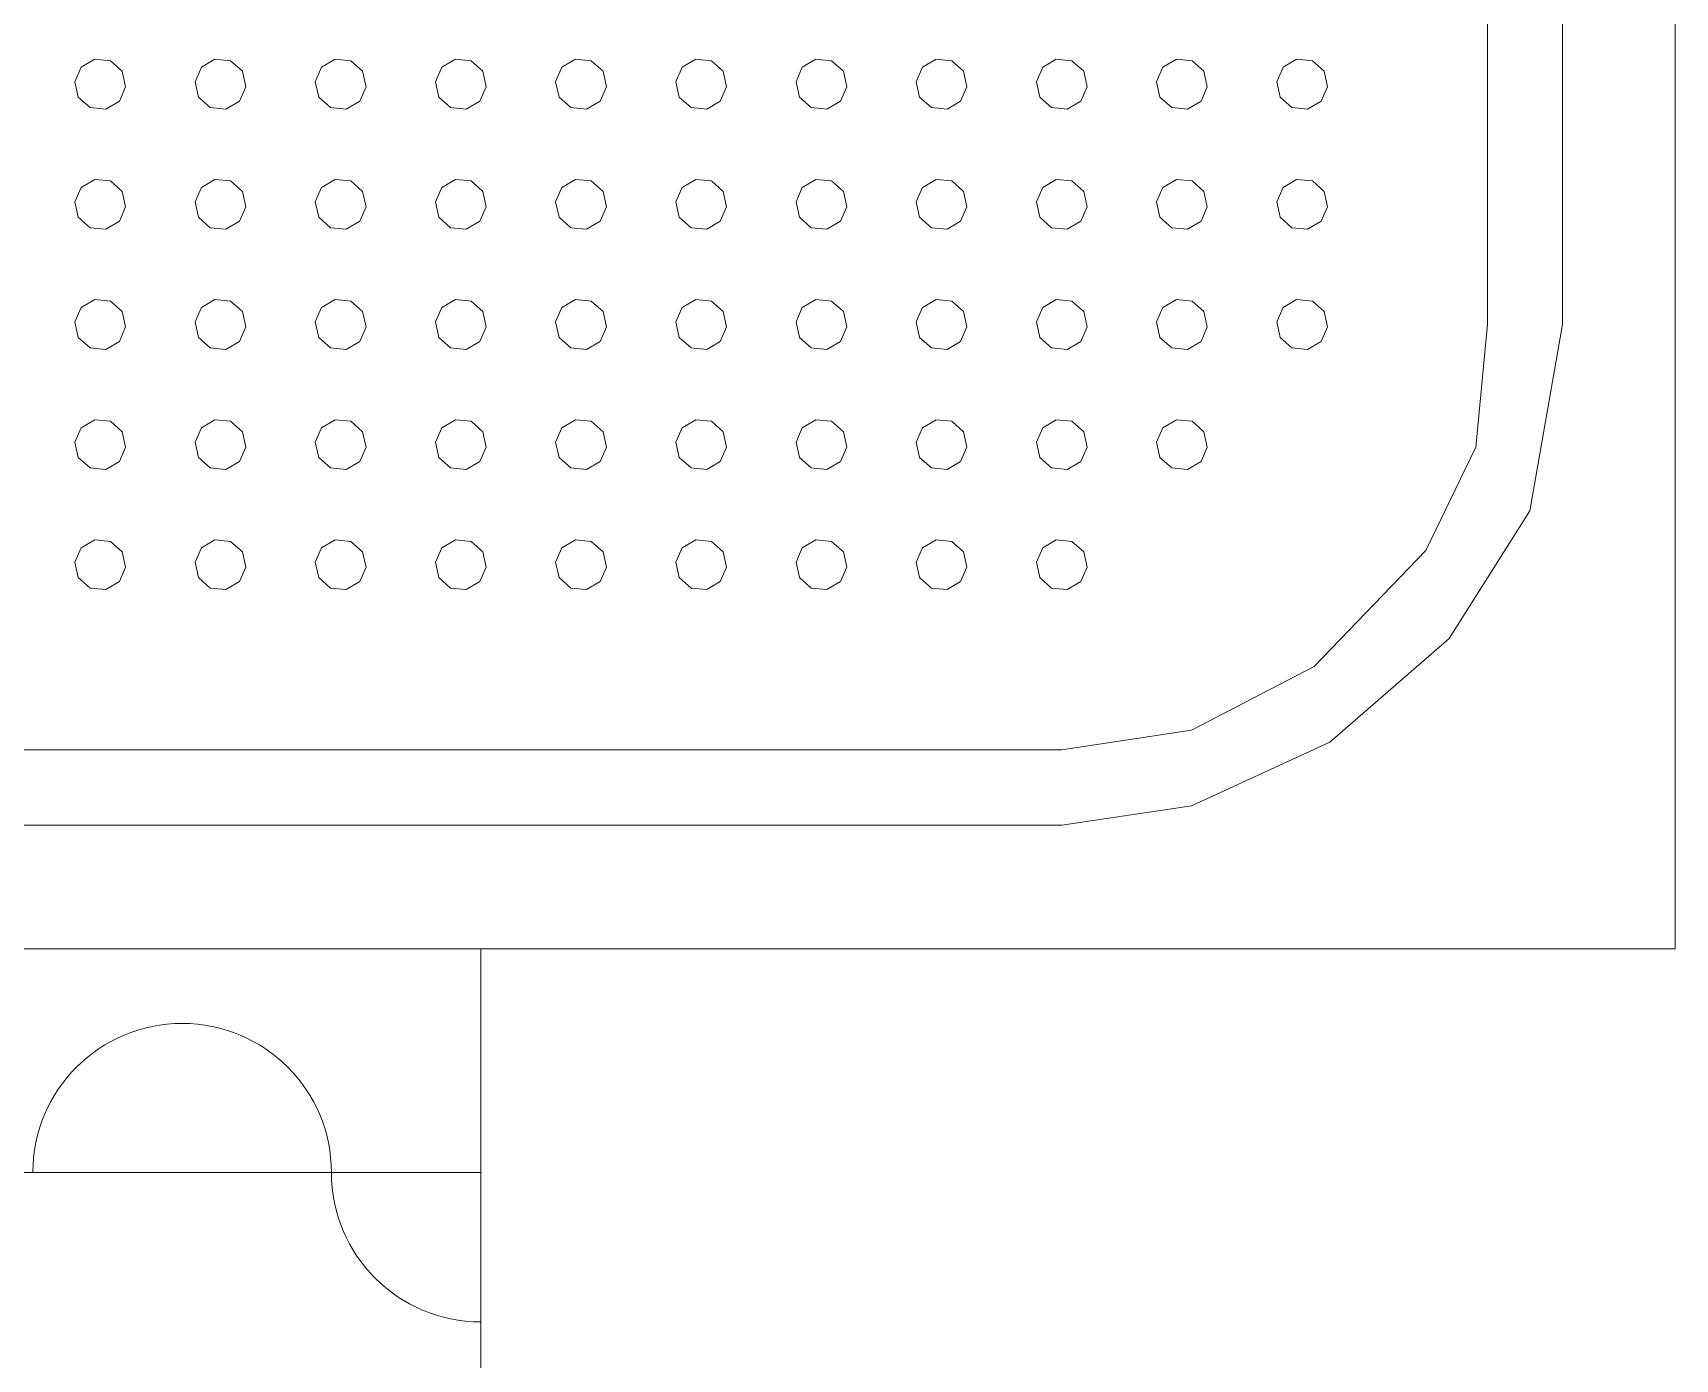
# Model space of a CAD drawing. Header units: millimetres. Extents: x -32 to 1412, y -324 to 2887.
# Drawn here: x 1034.441 to 1034.991, y 2057.022 to 2057.466 of the extents above; entities that cross this region are included whole.
import ezdxf

# ---------------------------------------------------------------- set-up
doc = ezdxf.new("R2010")
doc.units = ezdxf.units.MM
doc.header["$LTSCALE"] = 0.5
doc.layers.add('arquitetura', color=252, linetype='CONTINUOUS', lineweight=5)

msp = doc.modelspace()

# ---------------------------------------------------------------- linework, layer by layer
at = {"layer": 'arquitetura', "color": 252}
for p, q in [((1034.99123, 2057.15913), (1034.99123, 2057.90913)), ((1034.99123, 2057.15913), (1034.99123, 2057.90913)), ((1034.95352, 2057.3683), (1034.95352, 2057.85884)), ((1034.92836, 2057.3683), (1034.92836, 2057.83368)), ((1034.46198, 2057.45713), (1034.45743, 2057.45446)), ((1034.46723, 2057.45662), (1034.46198, 2057.45713)), ((1034.47118, 2057.45312), (1034.46723, 2057.45662)), ((1034.50223, 2057.45713), (1034.49768, 2057.45446)), ((1034.50748, 2057.45662), (1034.50223, 2057.45713)), ((1034.51143, 2057.45312), (1034.50748, 2057.45662)), ((1034.54248, 2057.45713), (1034.53793, 2057.45446)), ((1034.54773, 2057.45662), (1034.54248, 2057.45713)), ((1034.55168, 2057.45312), (1034.54773, 2057.45662)), ((1034.58273, 2057.45713), (1034.57818, 2057.45446)), ((1034.58798, 2057.45662), (1034.58273, 2057.45713)), ((1034.59193, 2057.45312), (1034.58798, 2057.45662)), ((1034.62298, 2057.45713), (1034.61843, 2057.45446)), ((1034.62823, 2057.45662), (1034.62298, 2057.45713)), ((1034.63218, 2057.45312), (1034.62823, 2057.45662)), ((1034.66323, 2057.45713), (1034.65868, 2057.45446)), ((1034.66848, 2057.45662), (1034.66323, 2057.45713)), ((1034.67243, 2057.45312), (1034.66848, 2057.45662)), ((1034.70348, 2057.45713), (1034.69893, 2057.45446)), ((1034.70873, 2057.45662), (1034.70348, 2057.45713)), ((1034.71267, 2057.45312), (1034.70873, 2057.45662)), ((1034.74373, 2057.45713), (1034.73918, 2057.45446)), ((1034.74898, 2057.45662), (1034.74373, 2057.45713)), ((1034.75292, 2057.45312), (1034.74898, 2057.45662)), ((1034.78398, 2057.45713), (1034.77943, 2057.45446)), ((1034.78923, 2057.45662), (1034.78398, 2057.45713)), ((1034.79317, 2057.45312), (1034.78923, 2057.45662)), ((1034.82423, 2057.45713), (1034.81968, 2057.45446)), ((1034.82948, 2057.45662), (1034.82423, 2057.45713)), ((1034.83342, 2057.45312), (1034.82948, 2057.45662)), ((1034.86447, 2057.45713), (1034.85993, 2057.45446)), ((1034.86973, 2057.45662), (1034.86447, 2057.45713)), ((1034.87367, 2057.45312), (1034.86973, 2057.45662)), ((1034.45743, 2057.45446), (1034.45532, 2057.44962)), ((1034.47231, 2057.44797), (1034.47118, 2057.45312)), ((1034.49768, 2057.45446), (1034.49557, 2057.44962)), ((1034.51256, 2057.44797), (1034.51143, 2057.45312)), ((1034.53793, 2057.45446), (1034.53582, 2057.44962)), ((1034.55281, 2057.44797), (1034.55168, 2057.45312)), ((1034.57818, 2057.45446), (1034.57607, 2057.44962)), ((1034.59306, 2057.44797), (1034.59193, 2057.45312)), ((1034.61843, 2057.45446), (1034.61632, 2057.44962)), ((1034.63331, 2057.44797), (1034.63218, 2057.45312)), ((1034.65868, 2057.45446), (1034.65657, 2057.44962)), ((1034.67356, 2057.44797), (1034.67243, 2057.45312)), ((1034.69893, 2057.45446), (1034.69682, 2057.44962)), ((1034.71381, 2057.44797), (1034.71267, 2057.45312)), ((1034.73918, 2057.45446), (1034.73707, 2057.44962)), ((1034.75406, 2057.44797), (1034.75292, 2057.45312)), ((1034.77943, 2057.45446), (1034.77732, 2057.44962)), ((1034.79431, 2057.44797), (1034.79317, 2057.45312)), ((1034.81968, 2057.45446), (1034.81757, 2057.44962)), ((1034.83456, 2057.44797), (1034.83342, 2057.45312)), ((1034.85993, 2057.45446), (1034.85782, 2057.44962)), ((1034.87481, 2057.44797), (1034.87367, 2057.45312)), ((1034.45532, 2057.44962), (1034.45646, 2057.44447)), ((1034.4702, 2057.44313), (1034.47231, 2057.44797)), ((1034.49557, 2057.44962), (1034.49671, 2057.44447)), ((1034.51045, 2057.44313), (1034.51256, 2057.44797)), ((1034.53582, 2057.44962), (1034.53696, 2057.44447)), ((1034.5507, 2057.44313), (1034.55281, 2057.44797)), ((1034.57607, 2057.44962), (1034.57721, 2057.44447)), ((1034.59095, 2057.44313), (1034.59306, 2057.44797)), ((1034.61632, 2057.44962), (1034.61746, 2057.44447)), ((1034.6312, 2057.44313), (1034.63331, 2057.44797)), ((1034.65657, 2057.44962), (1034.65771, 2057.44447)), ((1034.67145, 2057.44313), (1034.67356, 2057.44797)), ((1034.69682, 2057.44962), (1034.69795, 2057.44447)), ((1034.7117, 2057.44313), (1034.71381, 2057.44797)), ((1034.73707, 2057.44962), (1034.7382, 2057.44447)), ((1034.75195, 2057.44313), (1034.75406, 2057.44797)), ((1034.77732, 2057.44962), (1034.77845, 2057.44447)), ((1034.7922, 2057.44313), (1034.79431, 2057.44797)), ((1034.81757, 2057.44962), (1034.8187, 2057.44447)), ((1034.83245, 2057.44313), (1034.83456, 2057.44797)), ((1034.85782, 2057.44962), (1034.85895, 2057.44447)), ((1034.8727, 2057.44313), (1034.87481, 2057.44797)), ((1034.45646, 2057.44447), (1034.46041, 2057.44097)), ((1034.46041, 2057.44097), (1034.46566, 2057.44046)), ((1034.46566, 2057.44046), (1034.4702, 2057.44313)), ((1034.49671, 2057.44447), (1034.50065, 2057.44097)), ((1034.50065, 2057.44097), (1034.50591, 2057.44046)), ((1034.50591, 2057.44046), (1034.51045, 2057.44313)), ((1034.53696, 2057.44447), (1034.5409, 2057.44097)), ((1034.5409, 2057.44097), (1034.54616, 2057.44046)), ((1034.54616, 2057.44046), (1034.5507, 2057.44313)), ((1034.57721, 2057.44447), (1034.58115, 2057.44097)), ((1034.58115, 2057.44097), (1034.5864, 2057.44046)), ((1034.5864, 2057.44046), (1034.59095, 2057.44313)), ((1034.61746, 2057.44447), (1034.6214, 2057.44097)), ((1034.6214, 2057.44097), (1034.62665, 2057.44046)), ((1034.62665, 2057.44046), (1034.6312, 2057.44313)), ((1034.65771, 2057.44447), (1034.66165, 2057.44097)), ((1034.66165, 2057.44097), (1034.6669, 2057.44046)), ((1034.6669, 2057.44046), (1034.67145, 2057.44313)), ((1034.69795, 2057.44447), (1034.7019, 2057.44097)), ((1034.7019, 2057.44097), (1034.70715, 2057.44046)), ((1034.70715, 2057.44046), (1034.7117, 2057.44313)), ((1034.7382, 2057.44447), (1034.74215, 2057.44097)), ((1034.74215, 2057.44097), (1034.7474, 2057.44046)), ((1034.7474, 2057.44046), (1034.75195, 2057.44313)), ((1034.77845, 2057.44447), (1034.7824, 2057.44097)), ((1034.7824, 2057.44097), (1034.78765, 2057.44046)), ((1034.78765, 2057.44046), (1034.7922, 2057.44313)), ((1034.8187, 2057.44447), (1034.82265, 2057.44097)), ((1034.82265, 2057.44097), (1034.8279, 2057.44046)), ((1034.8279, 2057.44046), (1034.83245, 2057.44313)), ((1034.85895, 2057.44447), (1034.8629, 2057.44097)), ((1034.8629, 2057.44097), (1034.86815, 2057.44046)), ((1034.86815, 2057.44046), (1034.8727, 2057.44313)), ((1034.45743, 2057.41421), (1034.45532, 2057.40938)), ((1034.46198, 2057.41688), (1034.45743, 2057.41421)), ((1034.46723, 2057.41637), (1034.46198, 2057.41688)), ((1034.47118, 2057.41287), (1034.46723, 2057.41637)), ((1034.47231, 2057.40772), (1034.47118, 2057.41287)), ((1034.49768, 2057.41421), (1034.49557, 2057.40938)), ((1034.50223, 2057.41688), (1034.49768, 2057.41421)), ((1034.50748, 2057.41637), (1034.50223, 2057.41688)), ((1034.51143, 2057.41287), (1034.50748, 2057.41637)), ((1034.51256, 2057.40772), (1034.51143, 2057.41287)), ((1034.53793, 2057.41421), (1034.53582, 2057.40938)), ((1034.54248, 2057.41688), (1034.53793, 2057.41421)), ((1034.54773, 2057.41637), (1034.54248, 2057.41688)), ((1034.55168, 2057.41287), (1034.54773, 2057.41637)), ((1034.55281, 2057.40772), (1034.55168, 2057.41287)), ((1034.57818, 2057.41421), (1034.57607, 2057.40938)), ((1034.58273, 2057.41688), (1034.57818, 2057.41421)), ((1034.58798, 2057.41637), (1034.58273, 2057.41688)), ((1034.59193, 2057.41287), (1034.58798, 2057.41637)), ((1034.59306, 2057.40772), (1034.59193, 2057.41287)), ((1034.61843, 2057.41421), (1034.61632, 2057.40938)), ((1034.62298, 2057.41688), (1034.61843, 2057.41421)), ((1034.62823, 2057.41637), (1034.62298, 2057.41688)), ((1034.63218, 2057.41287), (1034.62823, 2057.41637)), ((1034.63331, 2057.40772), (1034.63218, 2057.41287)), ((1034.65868, 2057.41421), (1034.65657, 2057.40938)), ((1034.66323, 2057.41688), (1034.65868, 2057.41421)), ((1034.66848, 2057.41637), (1034.66323, 2057.41688)), ((1034.67243, 2057.41287), (1034.66848, 2057.41637)), ((1034.67356, 2057.40772), (1034.67243, 2057.41287)), ((1034.69893, 2057.41421), (1034.69682, 2057.40938)), ((1034.70348, 2057.41688), (1034.69893, 2057.41421)), ((1034.70873, 2057.41637), (1034.70348, 2057.41688)), ((1034.71267, 2057.41287), (1034.70873, 2057.41637)), ((1034.71381, 2057.40772), (1034.71267, 2057.41287)), ((1034.73918, 2057.41421), (1034.73707, 2057.40938)), ((1034.74373, 2057.41688), (1034.73918, 2057.41421)), ((1034.74898, 2057.41637), (1034.74373, 2057.41688)), ((1034.75292, 2057.41287), (1034.74898, 2057.41637)), ((1034.75406, 2057.40772), (1034.75292, 2057.41287)), ((1034.77943, 2057.41421), (1034.77732, 2057.40938)), ((1034.78398, 2057.41688), (1034.77943, 2057.41421)), ((1034.78923, 2057.41637), (1034.78398, 2057.41688)), ((1034.79317, 2057.41287), (1034.78923, 2057.41637)), ((1034.79431, 2057.40772), (1034.79317, 2057.41287)), ((1034.81968, 2057.41421), (1034.81757, 2057.40938)), ((1034.82423, 2057.41688), (1034.81968, 2057.41421)), ((1034.82948, 2057.41637), (1034.82423, 2057.41688)), ((1034.83342, 2057.41287), (1034.82948, 2057.41637)), ((1034.83456, 2057.40772), (1034.83342, 2057.41287)), ((1034.85993, 2057.41421), (1034.85782, 2057.40938)), ((1034.86447, 2057.41688), (1034.85993, 2057.41421)), ((1034.86973, 2057.41637), (1034.86447, 2057.41688)), ((1034.87367, 2057.41287), (1034.86973, 2057.41637)), ((1034.87481, 2057.40772), (1034.87367, 2057.41287)), ((1034.45532, 2057.40938), (1034.45646, 2057.40422)), ((1034.4702, 2057.40288), (1034.47231, 2057.40772)), ((1034.49557, 2057.40938), (1034.49671, 2057.40422)), ((1034.51045, 2057.40288), (1034.51256, 2057.40772)), ((1034.53582, 2057.40938), (1034.53696, 2057.40422)), ((1034.5507, 2057.40288), (1034.55281, 2057.40772)), ((1034.57607, 2057.40938), (1034.57721, 2057.40422)), ((1034.59095, 2057.40288), (1034.59306, 2057.40772)), ((1034.61632, 2057.40938), (1034.61746, 2057.40422)), ((1034.6312, 2057.40288), (1034.63331, 2057.40772)), ((1034.65657, 2057.40938), (1034.65771, 2057.40422)), ((1034.67145, 2057.40288), (1034.67356, 2057.40772)), ((1034.69682, 2057.40938), (1034.69795, 2057.40422)), ((1034.7117, 2057.40288), (1034.71381, 2057.40772)), ((1034.73707, 2057.40938), (1034.7382, 2057.40422)), ((1034.75195, 2057.40288), (1034.75406, 2057.40772)), ((1034.77732, 2057.40938), (1034.77845, 2057.40422)), ((1034.7922, 2057.40288), (1034.79431, 2057.40772)), ((1034.81757, 2057.40938), (1034.8187, 2057.40422)), ((1034.83245, 2057.40288), (1034.83456, 2057.40772)), ((1034.85782, 2057.40938), (1034.85895, 2057.40422)), ((1034.8727, 2057.40288), (1034.87481, 2057.40772)), ((1034.45646, 2057.40422), (1034.46041, 2057.40072)), ((1034.46566, 2057.40021), (1034.4702, 2057.40288)), ((1034.49671, 2057.40422), (1034.50065, 2057.40072)), ((1034.50591, 2057.40021), (1034.51045, 2057.40288)), ((1034.53696, 2057.40422), (1034.5409, 2057.40072)), ((1034.54616, 2057.40021), (1034.5507, 2057.40288)), ((1034.57721, 2057.40422), (1034.58115, 2057.40072)), ((1034.5864, 2057.40021), (1034.59095, 2057.40288)), ((1034.61746, 2057.40422), (1034.6214, 2057.40072)), ((1034.62665, 2057.40021), (1034.6312, 2057.40288)), ((1034.65771, 2057.40422), (1034.66165, 2057.40072)), ((1034.6669, 2057.40021), (1034.67145, 2057.40288)), ((1034.69795, 2057.40422), (1034.7019, 2057.40072)), ((1034.70715, 2057.40021), (1034.7117, 2057.40288)), ((1034.7382, 2057.40422), (1034.74215, 2057.40072)), ((1034.7474, 2057.40021), (1034.75195, 2057.40288)), ((1034.77845, 2057.40422), (1034.7824, 2057.40072)), ((1034.78765, 2057.40021), (1034.7922, 2057.40288)), ((1034.8187, 2057.40422), (1034.82265, 2057.40072)), ((1034.8279, 2057.40021), (1034.83245, 2057.40288)), ((1034.85895, 2057.40422), (1034.8629, 2057.40072)), ((1034.86815, 2057.40021), (1034.8727, 2057.40288)), ((1034.46041, 2057.40072), (1034.46566, 2057.40021)), ((1034.50065, 2057.40072), (1034.50591, 2057.40021)), ((1034.5409, 2057.40072), (1034.54616, 2057.40021)), ((1034.58115, 2057.40072), (1034.5864, 2057.40021)), ((1034.6214, 2057.40072), (1034.62665, 2057.40021)), ((1034.66165, 2057.40072), (1034.6669, 2057.40021)), ((1034.7019, 2057.40072), (1034.70715, 2057.40021)), ((1034.74215, 2057.40072), (1034.7474, 2057.40021)), ((1034.7824, 2057.40072), (1034.78765, 2057.40021)), ((1034.82265, 2057.40072), (1034.8279, 2057.40021)), ((1034.8629, 2057.40072), (1034.86815, 2057.40021)), ((1034.46198, 2057.37663), (1034.45743, 2057.37396)), ((1034.46723, 2057.37612), (1034.46198, 2057.37663)), ((1034.47118, 2057.37262), (1034.46723, 2057.37612)), ((1034.50223, 2057.37663), (1034.49768, 2057.37396)), ((1034.50748, 2057.37612), (1034.50223, 2057.37663)), ((1034.51143, 2057.37262), (1034.50748, 2057.37612)), ((1034.54248, 2057.37663), (1034.53793, 2057.37396)), ((1034.54773, 2057.37612), (1034.54248, 2057.37663)), ((1034.55168, 2057.37262), (1034.54773, 2057.37612)), ((1034.58273, 2057.37663), (1034.57818, 2057.37396)), ((1034.58798, 2057.37612), (1034.58273, 2057.37663)), ((1034.59193, 2057.37262), (1034.58798, 2057.37612)), ((1034.62298, 2057.37663), (1034.61843, 2057.37396)), ((1034.62823, 2057.37612), (1034.62298, 2057.37663)), ((1034.63218, 2057.37262), (1034.62823, 2057.37612)), ((1034.66323, 2057.37663), (1034.65868, 2057.37396)), ((1034.66848, 2057.37612), (1034.66323, 2057.37663)), ((1034.67243, 2057.37262), (1034.66848, 2057.37612)), ((1034.70348, 2057.37663), (1034.69893, 2057.37396)), ((1034.70873, 2057.37612), (1034.70348, 2057.37663)), ((1034.71267, 2057.37262), (1034.70873, 2057.37612)), ((1034.74373, 2057.37663), (1034.73918, 2057.37396)), ((1034.74898, 2057.37612), (1034.74373, 2057.37663)), ((1034.75292, 2057.37262), (1034.74898, 2057.37612)), ((1034.78398, 2057.37663), (1034.77943, 2057.37396)), ((1034.78923, 2057.37612), (1034.78398, 2057.37663)), ((1034.79317, 2057.37262), (1034.78923, 2057.37612)), ((1034.82423, 2057.37663), (1034.81968, 2057.37396)), ((1034.82948, 2057.37612), (1034.82423, 2057.37663)), ((1034.83342, 2057.37262), (1034.82948, 2057.37612)), ((1034.86447, 2057.37663), (1034.85993, 2057.37396)), ((1034.86973, 2057.37612), (1034.86447, 2057.37663)), ((1034.87367, 2057.37262), (1034.86973, 2057.37612)), ((1034.45743, 2057.37396), (1034.45532, 2057.36913)), ((1034.45532, 2057.36913), (1034.45646, 2057.36397)), ((1034.47231, 2057.36747), (1034.47118, 2057.37262)), ((1034.49768, 2057.37396), (1034.49557, 2057.36913)), ((1034.49557, 2057.36913), (1034.49671, 2057.36397)), ((1034.51256, 2057.36747), (1034.51143, 2057.37262)), ((1034.53793, 2057.37396), (1034.53582, 2057.36913)), ((1034.53582, 2057.36913), (1034.53696, 2057.36397)), ((1034.55281, 2057.36747), (1034.55168, 2057.37262)), ((1034.57818, 2057.37396), (1034.57607, 2057.36913)), ((1034.57607, 2057.36913), (1034.57721, 2057.36397)), ((1034.59306, 2057.36747), (1034.59193, 2057.37262)), ((1034.61843, 2057.37396), (1034.61632, 2057.36913)), ((1034.61632, 2057.36913), (1034.61746, 2057.36397)), ((1034.63331, 2057.36747), (1034.63218, 2057.37262)), ((1034.65868, 2057.37396), (1034.65657, 2057.36913)), ((1034.65657, 2057.36913), (1034.65771, 2057.36397)), ((1034.67356, 2057.36747), (1034.67243, 2057.37262)), ((1034.69893, 2057.37396), (1034.69682, 2057.36913)), ((1034.69682, 2057.36913), (1034.69795, 2057.36397)), ((1034.71381, 2057.36747), (1034.71267, 2057.37262)), ((1034.73918, 2057.37396), (1034.73707, 2057.36913)), ((1034.73707, 2057.36913), (1034.7382, 2057.36397)), ((1034.75406, 2057.36747), (1034.75292, 2057.37262)), ((1034.77943, 2057.37396), (1034.77732, 2057.36913)), ((1034.77732, 2057.36913), (1034.77845, 2057.36397)), ((1034.79431, 2057.36747), (1034.79317, 2057.37262)), ((1034.81968, 2057.37396), (1034.81757, 2057.36913)), ((1034.81757, 2057.36913), (1034.8187, 2057.36397)), ((1034.83456, 2057.36747), (1034.83342, 2057.37262)), ((1034.85993, 2057.37396), (1034.85782, 2057.36913)), ((1034.85782, 2057.36913), (1034.85895, 2057.36397)), ((1034.87481, 2057.36747), (1034.87367, 2057.37262)), ((1034.45646, 2057.36397), (1034.46041, 2057.36047)), ((1034.4702, 2057.36263), (1034.47231, 2057.36747)), ((1034.49671, 2057.36397), (1034.50065, 2057.36047)), ((1034.51045, 2057.36263), (1034.51256, 2057.36747)), ((1034.53696, 2057.36397), (1034.5409, 2057.36047)), ((1034.5507, 2057.36263), (1034.55281, 2057.36747)), ((1034.57721, 2057.36397), (1034.58115, 2057.36047)), ((1034.59095, 2057.36263), (1034.59306, 2057.36747)), ((1034.61746, 2057.36397), (1034.6214, 2057.36047)), ((1034.6312, 2057.36263), (1034.63331, 2057.36747)), ((1034.65771, 2057.36397), (1034.66165, 2057.36047)), ((1034.67145, 2057.36263), (1034.67356, 2057.36747)), ((1034.69795, 2057.36397), (1034.7019, 2057.36047)), ((1034.7117, 2057.36263), (1034.71381, 2057.36747)), ((1034.7382, 2057.36397), (1034.74215, 2057.36047)), ((1034.75195, 2057.36263), (1034.75406, 2057.36747)), ((1034.77845, 2057.36397), (1034.7824, 2057.36047)), ((1034.7922, 2057.36263), (1034.79431, 2057.36747)), ((1034.8187, 2057.36397), (1034.82265, 2057.36047)), ((1034.83245, 2057.36263), (1034.83456, 2057.36747)), ((1034.85895, 2057.36397), (1034.8629, 2057.36047)), ((1034.8727, 2057.36263), (1034.87481, 2057.36747)), ((1034.92452, 2057.32722), (1034.92836, 2057.3683)), ((1034.94257, 2057.30585), (1034.95352, 2057.3683)), ((1034.46041, 2057.36047), (1034.46566, 2057.35996)), ((1034.46566, 2057.35996), (1034.4702, 2057.36263)), ((1034.50065, 2057.36047), (1034.50591, 2057.35996)), ((1034.50591, 2057.35996), (1034.51045, 2057.36263)), ((1034.5409, 2057.36047), (1034.54616, 2057.35996)), ((1034.54616, 2057.35996), (1034.5507, 2057.36263)), ((1034.58115, 2057.36047), (1034.5864, 2057.35996)), ((1034.5864, 2057.35996), (1034.59095, 2057.36263)), ((1034.6214, 2057.36047), (1034.62665, 2057.35996)), ((1034.62665, 2057.35996), (1034.6312, 2057.36263)), ((1034.66165, 2057.36047), (1034.6669, 2057.35996)), ((1034.6669, 2057.35996), (1034.67145, 2057.36263)), ((1034.7019, 2057.36047), (1034.70715, 2057.35996)), ((1034.70715, 2057.35996), (1034.7117, 2057.36263)), ((1034.74215, 2057.36047), (1034.7474, 2057.35996)), ((1034.7474, 2057.35996), (1034.75195, 2057.36263)), ((1034.7824, 2057.36047), (1034.78765, 2057.35996)), ((1034.78765, 2057.35996), (1034.7922, 2057.36263)), ((1034.82265, 2057.36047), (1034.8279, 2057.35996)), ((1034.8279, 2057.35996), (1034.83245, 2057.36263)), ((1034.8629, 2057.36047), (1034.86815, 2057.35996)), ((1034.86815, 2057.35996), (1034.8727, 2057.36263)), ((1034.46198, 2057.33638), (1034.45743, 2057.33371)), ((1034.46723, 2057.33587), (1034.46198, 2057.33638)), ((1034.47118, 2057.33237), (1034.46723, 2057.33587)), ((1034.50223, 2057.33638), (1034.49768, 2057.33371)), ((1034.50748, 2057.33587), (1034.50223, 2057.33638)), ((1034.51143, 2057.33237), (1034.50748, 2057.33587)), ((1034.54248, 2057.33638), (1034.53793, 2057.33371)), ((1034.54773, 2057.33587), (1034.54248, 2057.33638)), ((1034.55168, 2057.33237), (1034.54773, 2057.33587)), ((1034.58273, 2057.33638), (1034.57818, 2057.33371)), ((1034.58798, 2057.33587), (1034.58273, 2057.33638)), ((1034.59193, 2057.33237), (1034.58798, 2057.33587)), ((1034.62298, 2057.33638), (1034.61843, 2057.33371)), ((1034.62823, 2057.33587), (1034.62298, 2057.33638)), ((1034.63218, 2057.33237), (1034.62823, 2057.33587)), ((1034.66323, 2057.33638), (1034.65868, 2057.33371)), ((1034.66848, 2057.33587), (1034.66323, 2057.33638)), ((1034.67243, 2057.33237), (1034.66848, 2057.33587)), ((1034.70348, 2057.33638), (1034.69893, 2057.33371)), ((1034.70873, 2057.33587), (1034.70348, 2057.33638)), ((1034.71267, 2057.33237), (1034.70873, 2057.33587)), ((1034.74373, 2057.33638), (1034.73918, 2057.33371)), ((1034.74898, 2057.33587), (1034.74373, 2057.33638)), ((1034.75292, 2057.33237), (1034.74898, 2057.33587)), ((1034.78398, 2057.33638), (1034.77943, 2057.33371)), ((1034.78923, 2057.33587), (1034.78398, 2057.33638)), ((1034.79317, 2057.33237), (1034.78923, 2057.33587)), ((1034.82423, 2057.33638), (1034.81968, 2057.33371)), ((1034.82948, 2057.33587), (1034.82423, 2057.33638)), ((1034.83342, 2057.33237), (1034.82948, 2057.33587)), ((1034.45743, 2057.33371), (1034.45532, 2057.32888)), ((1034.47231, 2057.32722), (1034.47118, 2057.33237)), ((1034.49768, 2057.33371), (1034.49557, 2057.32888)), ((1034.51256, 2057.32722), (1034.51143, 2057.33237)), ((1034.53793, 2057.33371), (1034.53582, 2057.32888)), ((1034.55281, 2057.32722), (1034.55168, 2057.33237)), ((1034.57818, 2057.33371), (1034.57607, 2057.32888)), ((1034.59306, 2057.32722), (1034.59193, 2057.33237)), ((1034.61843, 2057.33371), (1034.61632, 2057.32888)), ((1034.63331, 2057.32722), (1034.63218, 2057.33237)), ((1034.65868, 2057.33371), (1034.65657, 2057.32888)), ((1034.67356, 2057.32722), (1034.67243, 2057.33237)), ((1034.69893, 2057.33371), (1034.69682, 2057.32888)), ((1034.71381, 2057.32722), (1034.71267, 2057.33237)), ((1034.73918, 2057.33371), (1034.73707, 2057.32888)), ((1034.75406, 2057.32722), (1034.75292, 2057.33237)), ((1034.77943, 2057.33371), (1034.77732, 2057.32888)), ((1034.79431, 2057.32722), (1034.79317, 2057.33237)), ((1034.81968, 2057.33371), (1034.81757, 2057.32888)), ((1034.83456, 2057.32722), (1034.83342, 2057.33237)), ((1034.45532, 2057.32888), (1034.45646, 2057.32372)), ((1034.4702, 2057.32238), (1034.47231, 2057.32722)), ((1034.49557, 2057.32888), (1034.49671, 2057.32372)), ((1034.51045, 2057.32238), (1034.51256, 2057.32722)), ((1034.53582, 2057.32888), (1034.53696, 2057.32372)), ((1034.5507, 2057.32238), (1034.55281, 2057.32722)), ((1034.57607, 2057.32888), (1034.57721, 2057.32372)), ((1034.59095, 2057.32238), (1034.59306, 2057.32722)), ((1034.61632, 2057.32888), (1034.61746, 2057.32372)), ((1034.6312, 2057.32238), (1034.63331, 2057.32722)), ((1034.65657, 2057.32888), (1034.65771, 2057.32372)), ((1034.67145, 2057.32238), (1034.67356, 2057.32722)), ((1034.69682, 2057.32888), (1034.69795, 2057.32372)), ((1034.7117, 2057.32238), (1034.71381, 2057.32722)), ((1034.73707, 2057.32888), (1034.7382, 2057.32372)), ((1034.75195, 2057.32238), (1034.75406, 2057.32722)), ((1034.77732, 2057.32888), (1034.77845, 2057.32372)), ((1034.7922, 2057.32238), (1034.79431, 2057.32722)), ((1034.81757, 2057.32888), (1034.8187, 2057.32372)), ((1034.83245, 2057.32238), (1034.83456, 2057.32722)), ((1034.90774, 2057.29255), (1034.92452, 2057.32722)), ((1034.45646, 2057.32372), (1034.46041, 2057.32022)), ((1034.46041, 2057.32022), (1034.46566, 2057.31971)), ((1034.46566, 2057.31971), (1034.4702, 2057.32238)), ((1034.49671, 2057.32372), (1034.50065, 2057.32022)), ((1034.50065, 2057.32022), (1034.50591, 2057.31971)), ((1034.50591, 2057.31971), (1034.51045, 2057.32238)), ((1034.53696, 2057.32372), (1034.5409, 2057.32022)), ((1034.5409, 2057.32022), (1034.54616, 2057.31971)), ((1034.54616, 2057.31971), (1034.5507, 2057.32238)), ((1034.57721, 2057.32372), (1034.58115, 2057.32022)), ((1034.58115, 2057.32022), (1034.5864, 2057.31971)), ((1034.5864, 2057.31971), (1034.59095, 2057.32238)), ((1034.61746, 2057.32372), (1034.6214, 2057.32022)), ((1034.6214, 2057.32022), (1034.62665, 2057.31971)), ((1034.62665, 2057.31971), (1034.6312, 2057.32238)), ((1034.65771, 2057.32372), (1034.66165, 2057.32022)), ((1034.66165, 2057.32022), (1034.6669, 2057.31971)), ((1034.6669, 2057.31971), (1034.67145, 2057.32238)), ((1034.69795, 2057.32372), (1034.7019, 2057.32022)), ((1034.7019, 2057.32022), (1034.70715, 2057.31971)), ((1034.70715, 2057.31971), (1034.7117, 2057.32238)), ((1034.7382, 2057.32372), (1034.74215, 2057.32022)), ((1034.74215, 2057.32022), (1034.7474, 2057.31971)), ((1034.7474, 2057.31971), (1034.75195, 2057.32238)), ((1034.77845, 2057.32372), (1034.7824, 2057.32022)), ((1034.7824, 2057.32022), (1034.78765, 2057.31971)), ((1034.78765, 2057.31971), (1034.7922, 2057.32238)), ((1034.8187, 2057.32372), (1034.82265, 2057.32022)), ((1034.82265, 2057.32022), (1034.8279, 2057.31971)), ((1034.8279, 2057.31971), (1034.83245, 2057.32238)), ((1034.91555, 2057.2631), (1034.94257, 2057.30585)), ((1034.45743, 2057.29346), (1034.45532, 2057.28863)), ((1034.46198, 2057.29614), (1034.45743, 2057.29346)), ((1034.46723, 2057.29562), (1034.46198, 2057.29614)), ((1034.47118, 2057.29212), (1034.46723, 2057.29562)), ((1034.47231, 2057.28697), (1034.47118, 2057.29212)), ((1034.49768, 2057.29346), (1034.49557, 2057.28863)), ((1034.50223, 2057.29614), (1034.49768, 2057.29346)), ((1034.50748, 2057.29562), (1034.50223, 2057.29614)), ((1034.51143, 2057.29212), (1034.50748, 2057.29562)), ((1034.51256, 2057.28697), (1034.51143, 2057.29212)), ((1034.53793, 2057.29346), (1034.53582, 2057.28863)), ((1034.54248, 2057.29614), (1034.53793, 2057.29346)), ((1034.54773, 2057.29562), (1034.54248, 2057.29614)), ((1034.55168, 2057.29212), (1034.54773, 2057.29562)), ((1034.55281, 2057.28697), (1034.55168, 2057.29212)), ((1034.57818, 2057.29346), (1034.57607, 2057.28863)), ((1034.58273, 2057.29614), (1034.57818, 2057.29346)), ((1034.58798, 2057.29562), (1034.58273, 2057.29614)), ((1034.59193, 2057.29212), (1034.58798, 2057.29562)), ((1034.59306, 2057.28697), (1034.59193, 2057.29212)), ((1034.61843, 2057.29346), (1034.61632, 2057.28863)), ((1034.62298, 2057.29614), (1034.61843, 2057.29346)), ((1034.62823, 2057.29562), (1034.62298, 2057.29614)), ((1034.63218, 2057.29212), (1034.62823, 2057.29562)), ((1034.63331, 2057.28697), (1034.63218, 2057.29212)), ((1034.65868, 2057.29346), (1034.65657, 2057.28863)), ((1034.66323, 2057.29614), (1034.65868, 2057.29346)), ((1034.66848, 2057.29562), (1034.66323, 2057.29614)), ((1034.67243, 2057.29212), (1034.66848, 2057.29562)), ((1034.67356, 2057.28697), (1034.67243, 2057.29212)), ((1034.69893, 2057.29346), (1034.69682, 2057.28863)), ((1034.70348, 2057.29614), (1034.69893, 2057.29346)), ((1034.70873, 2057.29562), (1034.70348, 2057.29614)), ((1034.71267, 2057.29212), (1034.70873, 2057.29562)), ((1034.71381, 2057.28697), (1034.71267, 2057.29212)), ((1034.73918, 2057.29346), (1034.73707, 2057.28863)), ((1034.74373, 2057.29614), (1034.73918, 2057.29346)), ((1034.74898, 2057.29562), (1034.74373, 2057.29614)), ((1034.75292, 2057.29212), (1034.74898, 2057.29562)), ((1034.75406, 2057.28697), (1034.75292, 2057.29212)), ((1034.77943, 2057.29346), (1034.77732, 2057.28863)), ((1034.78398, 2057.29614), (1034.77943, 2057.29346)), ((1034.78923, 2057.29562), (1034.78398, 2057.29614)), ((1034.79317, 2057.29212), (1034.78923, 2057.29562)), ((1034.79431, 2057.28697), (1034.79317, 2057.29212)), ((1034.87035, 2057.25375), (1034.90774, 2057.29255)), ((1034.45532, 2057.28863), (1034.45646, 2057.28348)), ((1034.4702, 2057.28214), (1034.47231, 2057.28697)), ((1034.49557, 2057.28863), (1034.49671, 2057.28348)), ((1034.51045, 2057.28214), (1034.51256, 2057.28697)), ((1034.53582, 2057.28863), (1034.53696, 2057.28348)), ((1034.5507, 2057.28214), (1034.55281, 2057.28697)), ((1034.57607, 2057.28863), (1034.57721, 2057.28348)), ((1034.59095, 2057.28214), (1034.59306, 2057.28697)), ((1034.61632, 2057.28863), (1034.61746, 2057.28348)), ((1034.6312, 2057.28214), (1034.63331, 2057.28697)), ((1034.65657, 2057.28863), (1034.65771, 2057.28348)), ((1034.67145, 2057.28214), (1034.67356, 2057.28697)), ((1034.69682, 2057.28863), (1034.69795, 2057.28348)), ((1034.7117, 2057.28214), (1034.71381, 2057.28697)), ((1034.73707, 2057.28863), (1034.7382, 2057.28348)), ((1034.75195, 2057.28214), (1034.75406, 2057.28697)), ((1034.77732, 2057.28863), (1034.77845, 2057.28348)), ((1034.7922, 2057.28214), (1034.79431, 2057.28697)), ((1034.45646, 2057.28348), (1034.46041, 2057.27997)), ((1034.46566, 2057.27946), (1034.4702, 2057.28214)), ((1034.49671, 2057.28348), (1034.50065, 2057.27997)), ((1034.50591, 2057.27946), (1034.51045, 2057.28214)), ((1034.53696, 2057.28348), (1034.5409, 2057.27997)), ((1034.54616, 2057.27946), (1034.5507, 2057.28214)), ((1034.57721, 2057.28348), (1034.58115, 2057.27997)), ((1034.5864, 2057.27946), (1034.59095, 2057.28214)), ((1034.61746, 2057.28348), (1034.6214, 2057.27997)), ((1034.62665, 2057.27946), (1034.6312, 2057.28214)), ((1034.65771, 2057.28348), (1034.66165, 2057.27997)), ((1034.6669, 2057.27946), (1034.67145, 2057.28214)), ((1034.69795, 2057.28348), (1034.7019, 2057.27997)), ((1034.70715, 2057.27946), (1034.7117, 2057.28214)), ((1034.7382, 2057.28348), (1034.74215, 2057.27997)), ((1034.7474, 2057.27946), (1034.75195, 2057.28214)), ((1034.77845, 2057.28348), (1034.7824, 2057.27997)), ((1034.78765, 2057.27946), (1034.7922, 2057.28214)), ((1034.46041, 2057.27997), (1034.46566, 2057.27946)), ((1034.50065, 2057.27997), (1034.50591, 2057.27946)), ((1034.5409, 2057.27997), (1034.54616, 2057.27946)), ((1034.58115, 2057.27997), (1034.5864, 2057.27946)), ((1034.6214, 2057.27997), (1034.62665, 2057.27946)), ((1034.66165, 2057.27997), (1034.6669, 2057.27946)), ((1034.7019, 2057.27997), (1034.70715, 2057.27946)), ((1034.74215, 2057.27997), (1034.7474, 2057.27946)), ((1034.7824, 2057.27997), (1034.78765, 2057.27946)), ((1034.8756, 2057.22834), (1034.91555, 2057.2631)), ((1034.82924, 2057.23238), (1034.87035, 2057.25375)), ((1034.78581, 2057.22575), (1034.82924, 2057.23238)), ((1034.32043, 2057.22575), (1034.78581, 2057.22575)), ((1034.82924, 2057.20697), (1034.8756, 2057.22834)), ((1034.78581, 2057.20059), (1034.82924, 2057.20697)), ((1034.29527, 2057.20059), (1034.78581, 2057.20059)), ((1034.24123, 2057.15913), (1034.99123, 2057.15913)), ((1034.99123, 2057.15913), (1034.59123, 2057.15913)), ((1034.59123, 2057.00913), (1034.59123, 2057.15913)), ((1034.59123, 2057.08413), (1033.99123, 2057.08413))]:
    msp.add_line(p, q, dxfattribs=at)
for centre, start, end in [((1034.49123, 2057.08413), 0, 180), ((1034.59123, 2057.08413), 180, 270)]:
    msp.add_arc(centre, 0.05, start, end, dxfattribs=at)

doc.saveas('drawing.dxf')
